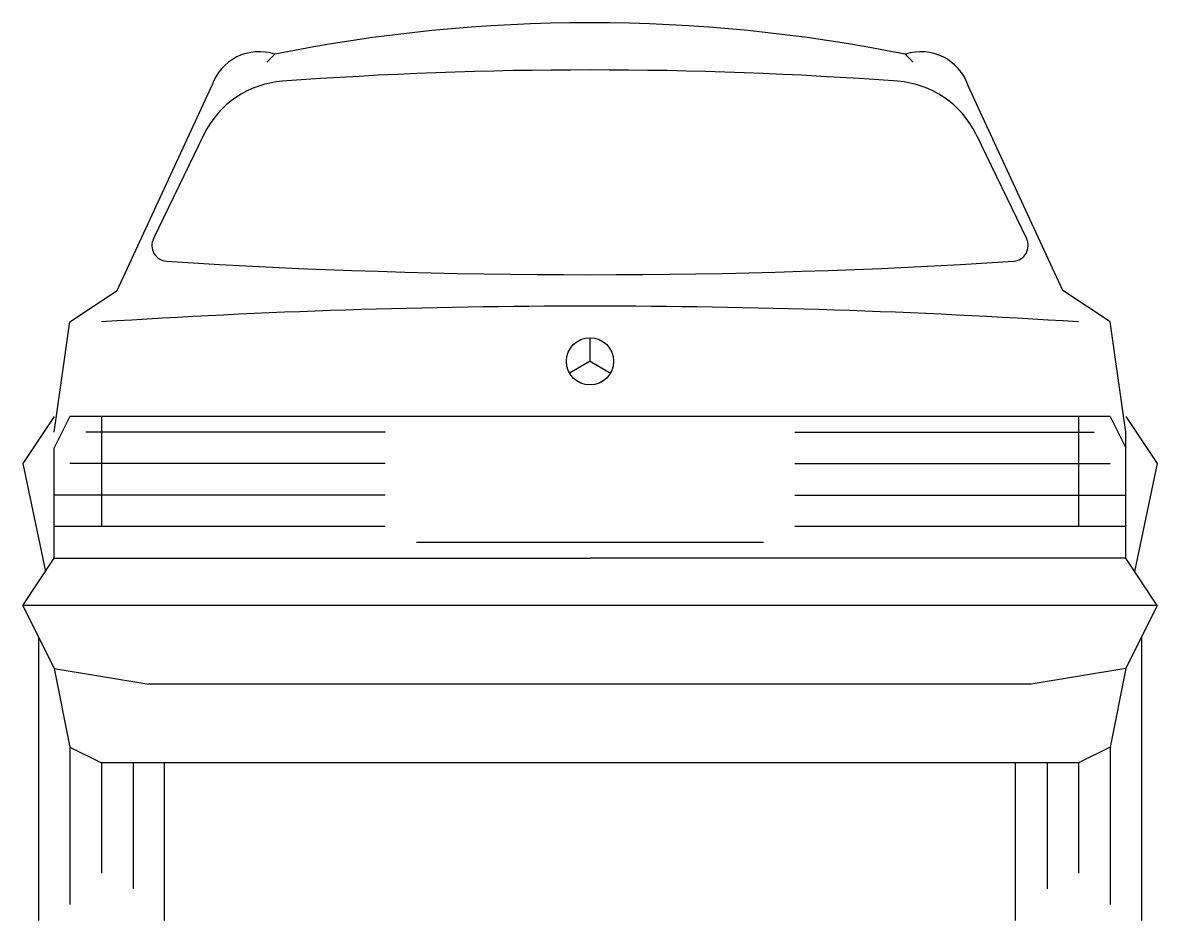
# Model space of a CAD drawing. Header units: millimetres. Extents: x -3257.92 to -3256.48, y 1949.02 to 1950.16.
import ezdxf

# ---------------------------------------------------------------- set-up
doc = ezdxf.new("R2010")
doc.units = ezdxf.units.MM
doc.header["$LTSCALE"] = 10
doc.layers.add('Veículos', color=2, linetype='Continuous')

msp = doc.modelspace()

# ---------------------------------------------------------------- linework, layer by layer
at = {"layer": 'Veículos'}
for p, q in [((-3257.6029, 1950.1247), (-3257.6129, 1950.1147)), ((-3256.8029, 1950.1247), (-3256.7929, 1950.1147)), ((-3257.8029, 1949.8247), (-3257.6829, 1950.0847)), ((-3256.6029, 1949.8247), (-3256.7229, 1950.0847)), ((-3257.6928, 1950.0229), (-3257.757, 1949.8905)), ((-3256.713, 1950.0229), (-3256.6488, 1949.8905)), ((-3257.8629, 1949.7847), (-3257.8029, 1949.8247)), ((-3256.5429, 1949.7847), (-3256.6029, 1949.8247)), ((-3257.8829, 1949.6447), (-3257.8629, 1949.7847)), ((-3256.5229, 1949.6447), (-3256.5429, 1949.7847)), ((-3257.2029, 1949.7347), (-3257.2029, 1949.7647)), ((-3257.2029, 1949.7347), (-3257.2289, 1949.7197)), ((-3257.2029, 1949.7347), (-3257.1769, 1949.7197)), ((-3257.8829, 1949.6647), (-3257.9229, 1949.6047)), ((-3257.8629, 1949.6647), (-3257.8829, 1949.6247)), ((-3256.5429, 1949.6647), (-3257.8629, 1949.6647)), ((-3257.8229, 1949.6647), (-3257.8229, 1949.5247)), ((-3256.5829, 1949.6647), (-3256.5829, 1949.5247)), ((-3256.5429, 1949.6647), (-3256.5229, 1949.6247)), ((-3256.5229, 1949.6647), (-3256.4829, 1949.6047)), ((-3257.4629, 1949.6447), (-3257.8429, 1949.6447)), ((-3256.9429, 1949.6447), (-3256.5629, 1949.6447)), ((-3256.5229, 1949.4847), (-3256.5229, 1949.6447)), ((-3257.8829, 1949.4847), (-3257.8829, 1949.6247)), ((-3256.5229, 1949.4847), (-3256.5229, 1949.6247)), ((-3257.9229, 1949.6047), (-3257.8941, 1949.4679)), ((-3257.4629, 1949.6047), (-3257.8629, 1949.6047)), ((-3256.9429, 1949.6047), (-3256.5429, 1949.6047)), ((-3256.4829, 1949.6047), (-3256.5117, 1949.4679)), ((-3257.4629, 1949.5647), (-3257.8829, 1949.5647)), ((-3256.9429, 1949.5647), (-3256.5229, 1949.5647)), ((-3257.4629, 1949.5247), (-3257.8829, 1949.5247)), ((-3256.5229, 1949.5247), (-3256.9429, 1949.5247)), ((-3256.9829, 1949.5047), (-3257.4229, 1949.5047)), ((-3257.9229, 1949.4247), (-3257.8829, 1949.4847)), ((-3257.8829, 1949.4847), (-3257.2029, 1949.4847)), ((-3256.5229, 1949.4847), (-3257.2029, 1949.4847)), ((-3256.4829, 1949.4247), (-3256.5229, 1949.4847)), ((-3256.4829, 1949.4247), (-3257.9229, 1949.4247)), ((-3257.9229, 1949.4247), (-3257.8829, 1949.3447)), ((-3256.4829, 1949.4247), (-3256.5229, 1949.3447)), ((-3257.9029, 1949.3847), (-3257.9029, 1949.0247)), ((-3256.5029, 1949.3847), (-3256.5029, 1949.0247)), ((-3257.8829, 1949.3447), (-3257.7629, 1949.3247)), ((-3257.8829, 1949.3447), (-3257.8629, 1949.2447)), ((-3256.5229, 1949.3447), (-3256.6429, 1949.3247)), ((-3256.5229, 1949.3447), (-3256.5429, 1949.2447)), ((-3256.6429, 1949.3247), (-3257.7629, 1949.3247)), ((-3257.8629, 1949.2447), (-3257.8629, 1949.0447)), ((-3257.8629, 1949.2447), (-3257.8229, 1949.2247)), ((-3256.5429, 1949.2447), (-3256.5829, 1949.2247)), ((-3256.5429, 1949.2447), (-3256.5429, 1949.0447)), ((-3256.5829, 1949.2247), (-3257.8229, 1949.2247)), ((-3257.8229, 1949.2247), (-3257.8229, 1949.0847)), ((-3257.7829, 1949.2247), (-3257.7829, 1949.0647)), ((-3257.7429, 1949.0247), (-3257.7429, 1949.2247)), ((-3256.6629, 1949.0247), (-3256.6629, 1949.2247)), ((-3256.6229, 1949.2247), (-3256.6229, 1949.0647)), ((-3256.5829, 1949.2247), (-3256.5829, 1949.0847))]:
    msp.add_line(p, q, dxfattribs=at)
msp.add_circle((-3257.2029, 1949.7347), 0.03, dxfattribs=at)
for centre, radius, start, end in [((-3257.2029, 1948.1447), 2.02, 78.5788, 101.4212), ((-3257.6229, 1950.0647), 0.0632, 71.5651, 161.5651), ((-3256.7829, 1950.0647), 0.0632, 18.4349, 108.4349), ((-3257.2029, 1944.8047), 5.3, 85.7718, 94.2282), ((-3257.5848, 1949.9706), 0.12, 94.2282, 154.1658), ((-3256.821, 1949.9706), 0.12, 25.8342, 85.7718), ((-3257.739, 1949.8818), 0.02, 154.1658, 266.365), ((-3256.6668, 1949.8818), 0.02, 273.635, 25.8342), ((-3257.2029, 1958.32), 8.4753, 266.36505, 273.63495), ((-3257.2029, 1940.1847), 9.62, 86.30478, 93.69522)]:
    msp.add_arc(centre, radius, start, end, dxfattribs=at)

doc.saveas('drawing.dxf')
